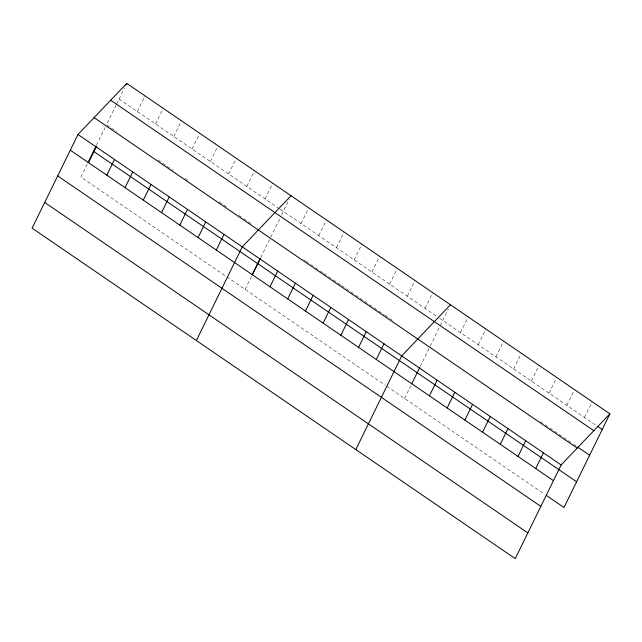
<?xml version="1.0" encoding="UTF-8"?>
<svg xmlns="http://www.w3.org/2000/svg" width="642" height="642" viewBox="0 0 642 642"><rect width="100%" height="100%" fill="white"/><g stroke="black" fill="none" stroke-linecap="round" stroke-linejoin="round"><path stroke-width="0.48" stroke-dasharray="3.21 2.41" d="M87.168 164.167L80.868 177.04L226.088 276.365M96.509 145.116L105.168 127.445M116.13 105.063L106.46 124.789L116.78 131.851M116.547 104.205L124.62 87.721M137.324 111.539L145.012 95.843M155.573 124.026L163.261 108.329M173.821 136.513L181.517 120.816M192.078 148.992L199.766 133.303M210.327 161.479L218.015 145.782M228.584 173.966L236.272 158.269M246.833 186.445L254.521 170.756M265.082 198.932L272.778 183.235M245.14 289.398L251.439 276.525M260.772 257.474L270.298 238.03M270.731 237.147L279.976 218.28M281.653 214.845L289.317 199.213M301.05 223.536L308.738 207.839M318.769 235.654L326.457 219.957M336.48 247.772L344.168 232.075M354.199 259.882L361.887 244.193M371.911 271.999L379.599 256.31M389.63 284.117L397.318 268.42M407.341 296.235L415.029 280.538M425.06 308.353L432.748 292.656M404.572 398.449L410.88 385.585M420.213 366.534L429.305 347.972M430.164 346.207L439.834 326.473M440.252 325.614L448.325 309.139M460.491 332.588L468.178 316.891M478.202 344.706L485.89 329.009M495.921 356.824L503.609 341.127M513.632 368.941L521.32 353.244M531.351 381.059L539.039 365.362M549.062 393.177L556.75 377.48M566.782 405.295L574.47 389.598M584.493 417.404L592.181 401.715M119.067 99.061L279.366 208.706M280.161 209.244L436.335 316.065M439.553 318.272L596.57 425.67M158.044 160.075L173.123 170.387M185.024 178.524L188.202 180.699M219.147 201.869L227.083 207.294M238.984 215.439L251.688 224.122M303.746 259.729L305.359 260.837M306.162 261.382L323.07 272.946M323.873 273.5L340.79 285.064M341.592 285.618L384.269 314.813M385.072 315.358L392.318 320.318M540.484 421.658L571.886 443.141M573.499 444.24L576.717 446.447M226.883 276.911L385.248 385.232M386.861 386.332L544.681 494.284"/><path stroke-width="0.96" d="M77.987 134.499L32.1 228.167L515.245 558.636L561.132 464.96L609.9 413.833L126.755 83.364L77.987 134.499L561.132 464.96M88.01 162.458L96.075 145.999M125.904 85.105L126.755 83.364M88.556 162.675L96.244 146.978M106.805 175.162L114.493 159.465M125.054 187.649L132.75 171.952M143.31 200.127L150.998 184.431M161.559 212.614L169.247 196.917M179.816 225.101L187.504 209.404M198.065 237.58L205.753 221.883M216.314 250.067L224.01 234.37M196.372 340.533L242.259 246.857L291.027 195.722M252.282 274.672L259.97 258.975M252.282 274.816L260.339 258.357M270.001 286.789L277.689 271.093M287.712 298.899L295.4 283.21M305.432 311.017L313.119 295.328M323.143 323.135L330.831 307.438M340.862 335.252L348.55 319.555M358.573 347.37L366.261 331.673M376.292 359.488L383.98 343.791M355.804 449.585L401.691 355.909L450.459 304.773M411.715 383.868L419.78 367.417M429.434 395.841L437.122 380.144M447.153 407.959L454.841 392.262M464.864 420.077L472.552 404.38M482.583 432.194L490.271 416.498M500.295 444.312L507.983 428.615M518.014 456.422L525.702 440.733M535.725 468.54L543.413 452.851M609.9 413.833L564.013 507.501L546.294 495.383M597.381 426.224L602.212 429.522M110.665 100.24L593.81 430.702M577.527 446.993L589.605 455.258M94.085 117.622L577.222 448.092M93.475 151.303L576.612 481.773M70.299 150.196L553.444 480.657M57.692 175.924L540.837 506.394M44.707 202.439L527.844 532.908"/></g></svg>
